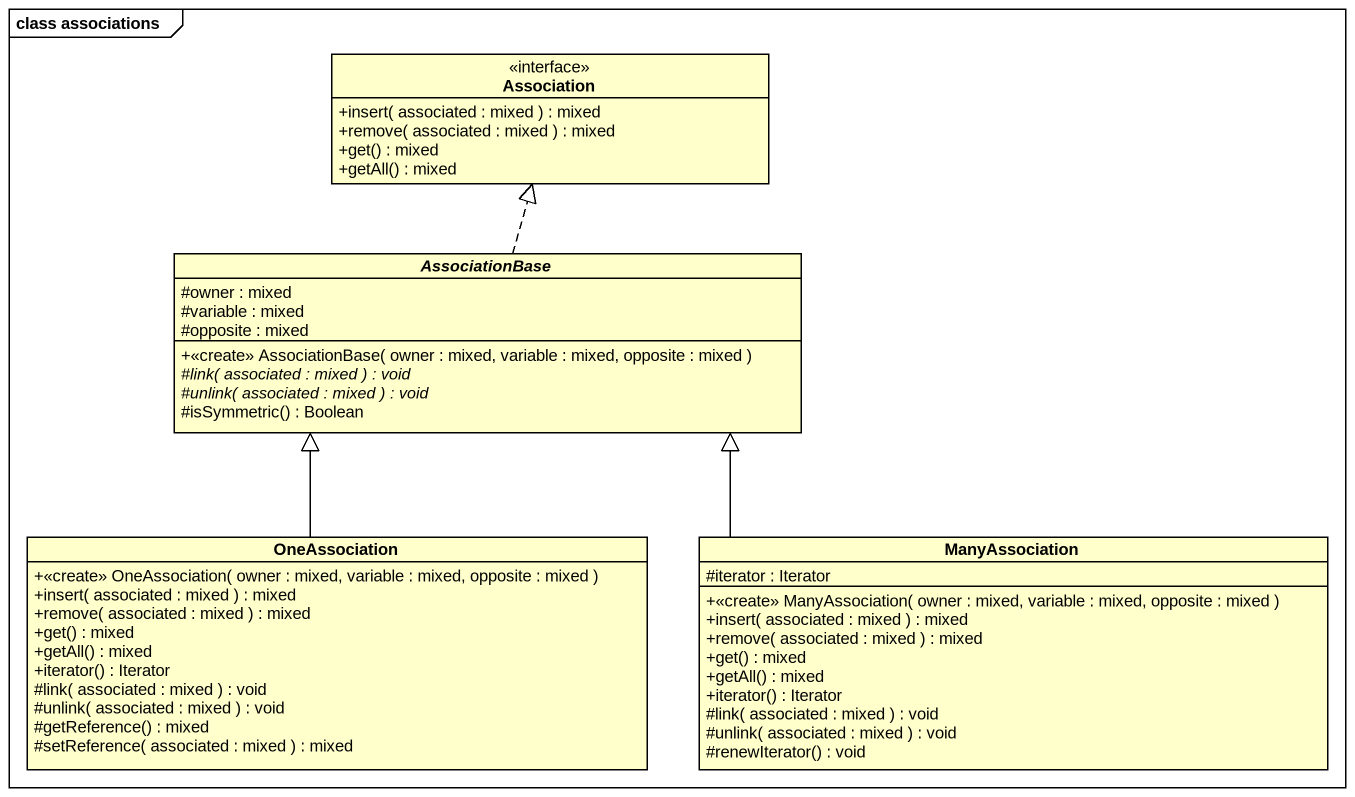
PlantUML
@startuml
mainframe class associations
hide circle
hide empty members
skinparam classAttributeIconSize 0
interface Association {
  +insert( associated : mixed ) : mixed
  +remove( associated : mixed ) : mixed
  +get() : mixed
  +getAll() : mixed
}
abstract class AssociationBase {
  #owner : mixed
  #variable : mixed
  #opposite : mixed
  +<<create>> AssociationBase( owner : mixed, variable : mixed, opposite : mixed )
  {abstract} #link( associated : mixed ) : void
  {abstract} #unlink( associated : mixed ) : void
  #isSymmetric() : Boolean
}
class OneAssociation {
  +<<create>> OneAssociation( owner : mixed, variable : mixed, opposite : mixed )
  +insert( associated : mixed ) : mixed
  +remove( associated : mixed ) : mixed
  +get() : mixed
  +getAll() : mixed
  +iterator() : Iterator
  #link( associated : mixed ) : void
  #unlink( associated : mixed ) : void
  #getReference() : mixed
  #setReference( associated : mixed ) : mixed
}
class ManyAssociation {
  #iterator : Iterator
  +<<create>> ManyAssociation( owner : mixed, variable : mixed, opposite : mixed )
  +insert( associated : mixed ) : mixed
  +remove( associated : mixed ) : mixed
  +get() : mixed
  +getAll() : mixed
  +iterator() : Iterator
  #link( associated : mixed ) : void
  #unlink( associated : mixed ) : void
  #renewIterator() : void
}
AssociationBase .up.|> Association
OneAssociation -up-|> AssociationBase
ManyAssociation -left-|> AssociationBase
@enduml
